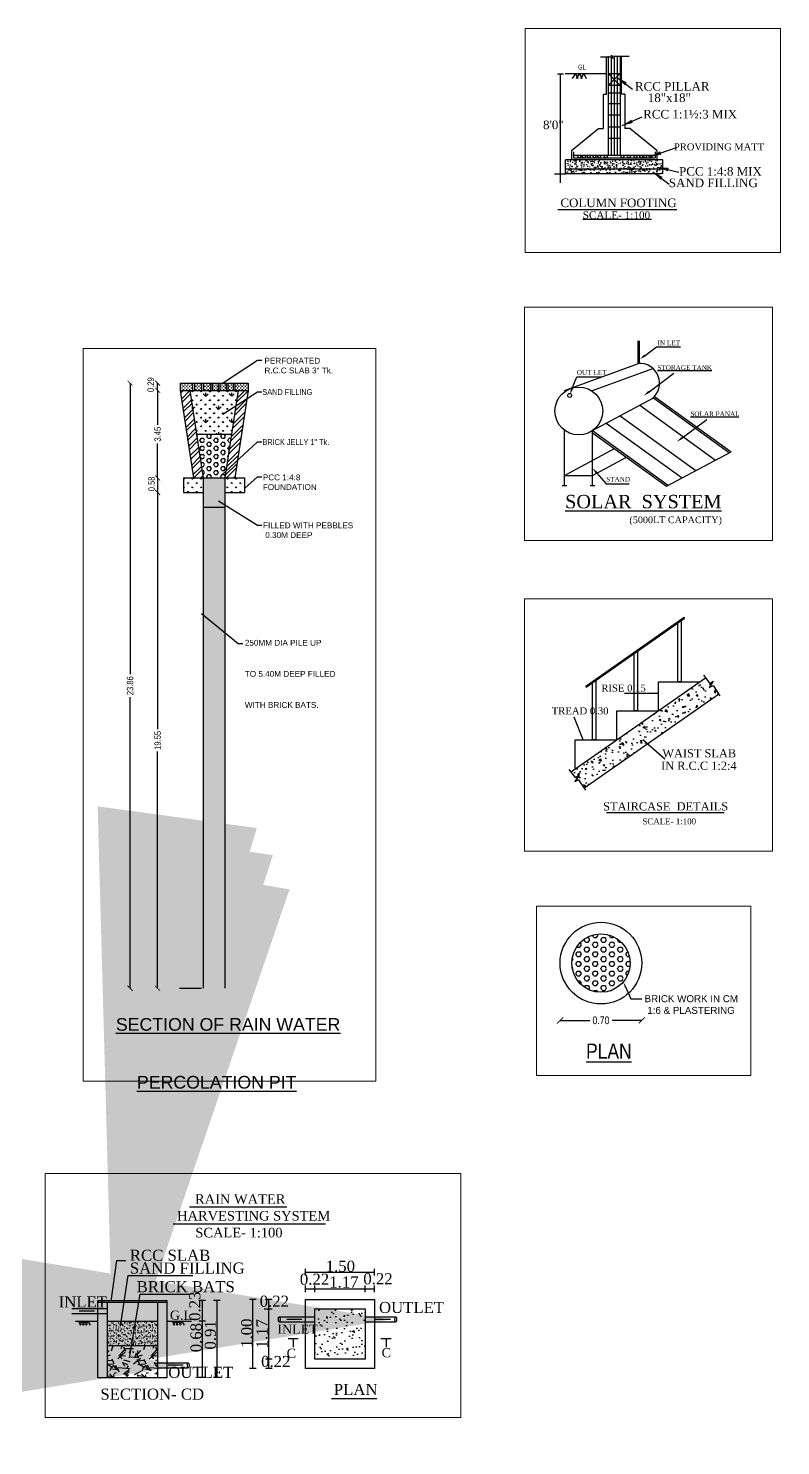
# Model space of a CAD drawing. Header units: metres. Extents: x 484 to 18344, y 10 to 2071.
# Drawn here: x 1633.58 to 1655.82, y 43.92 to 85.84 of the extents above; entities that cross this region are included whole.
import ezdxf
from ezdxf import colors
from ezdxf.entities.mleader import LeaderData, LeaderLine
from ezdxf.math import Vec2, Vec3

# ---------------------------------------------------------------- set-up
doc = ezdxf.new("R2010")
doc.units = ezdxf.units.M
doc.header["$MEASUREMENT"] = 0
doc.layers.add('0 @ 1 (2)', color=7, linetype='Continuous')
doc.styles.add('1', font='times.ttf', dxfattribs={"height": 6})
doc.styles.add('CODE', font='swissc.ttf', dxfattribs={"height": 0.25})
doc.styles.add('Dutch-RO- S.B', font='romantic.ttf')
doc.styles.get("Standard").update_dxf_attribs({"font": 'swissc.ttf', "height": 0.23})
doc.linetypes.add('ZIGZAG', pattern='A,0.0001,-0.2,[131,ltypeshp.shx,S=0.2,R=0,X=-0.2,Y=0],-0.4,[131,ltypeshp.shx,S=0.2,R=180,X=0.2,Y=0],-0.2', length=0.8001)
doc.dimstyles.new('OUTER', dxfattribs={"dimscale": 0, "dimtxt": 0.3, "dimasz": 0.18, "dimexe": 0.18, "dimexo": 0.0625, "dimgap": 0.09, "dimtad": 0, "dimzin": 0, "dimdsep": 46, "dimtxsty": 'CODE', "dimcen": 0.09, "dimse1": 1, "dimse2": 1, "dimclrd": 8, "dimclrt": 1, "dimadec": 0, "dimazin": 0, "dimtfac": 1, "dimtofl": 0, "dimtmove": 0, "dimatfit": 3, "dimfxl": 0, "dimtolj": 1, "dimtzin": 0, "dimarcsym": 0})
doc.dimstyles.get("Standard").update_dxf_attribs({"dimtxt": 1, "dimasz": 0.18, "dimexe": 0.18, "dimexo": 0.0625, "dimgap": 0.09, "dimtad": 0, "dimtih": 1, "dimtoh": 1, "dimdec": 4, "dimzin": 0, "dimdsep": 46, "dimtxsty": 'Standard', "dimcen": 0.09, "dimadec": 0, "dimazin": 0, "dimtfac": 1, "dimtdec": 4, "dimtofl": 0, "dimtmove": 0, "dimatfit": 3, "dimfxl": 0, "dimtolj": 1, "dimtzin": 0, "dimarcsym": 0})
pattern_1 = [(90, (13514.6515, 2030.63368), (-0.17212146, 0.17212146), [0.045640625, -0.29860229]), (45, (13514.6515, 2030.63368), (-0.17212158, 0.17212158), [0.045640625, -0.19777604]), (135, (13514.6515, 2030.63368), (-0.17212158, -0.17212158), [0.045640625, -0.19777604])]

# ---------------------------------------------------------------- blocks, each defined once
blk = doc.blocks.new('_ArchTick')
at = {"const_width": 0.15}
blk.add_lwpolyline([(-0.5, -0.5), (0.5, 0.5)], dxfattribs=at)
blk = doc.blocks.new('*D15')
at = {"color": 0, "lineweight": -2}
for p, q in [((14127.073, 2243.25), (14127.073, 2241.89)), ((14127.073, 2239.8), (14127.073, 2241.161))]:
    blk.add_line(p, q, dxfattribs=at)
at = {"color": 0, "lineweight": -2, "xscale": 0.2, "yscale": 0.2, "zscale": 0.2}
for p, rotation in [((14127.073, 2243.25), 90), ((14127.073, 2239.8), 270)]:
    blk.add_blockref('_ArchTick', p, dxfattribs=dict(at, rotation=rotation))
at = {"color": 0, "lineweight": -2, "insert": (14127.073, 2241.525), "char_height": 0.25, "attachment_point": 5, "rotation": 90, "style": 'CODE'}
blk.add_mtext('\\A1;3.45', dxfattribs=at)
blk = doc.blocks.new('*D16')
at = {"color": 0, "lineweight": -2}
blk.add_line((14127.073, 2239.8), (14127.073, 2239.225), dxfattribs=at)
at = {"color": 0, "lineweight": -2, "xscale": 0.2, "yscale": 0.2, "zscale": 0.2}
for p, rotation in [((14127.073, 2239.8), 90), ((14127.073, 2239.225), 270)]:
    blk.add_blockref('_ArchTick', p, dxfattribs=dict(at, rotation=rotation))
at = {"color": 0, "lineweight": -2, "insert": (14126.832, 2239.564), "char_height": 0.25, "attachment_point": 5, "rotation": 90, "style": 'CODE'}
blk.add_mtext('\\A1;0.58', dxfattribs=at)
blk = doc.blocks.new('*D17')
at = {"color": 0, "lineweight": -2}
for p, q in [((14127.073, 2239.225), (14127.073, 2229.892)), ((14127.073, 2219.675), (14127.073, 2229.009))]:
    blk.add_line(p, q, dxfattribs=at)
at = {"color": 0, "lineweight": -2, "xscale": 0.2, "yscale": 0.2, "zscale": 0.2}
for p, rotation in [((14127.073, 2239.225), 90), ((14127.073, 2219.675), 270)]:
    blk.add_blockref('_ArchTick', p, dxfattribs=dict(at, rotation=rotation))
at = {"color": 0, "lineweight": -2, "insert": (14127.073, 2229.45), "char_height": 0.25, "attachment_point": 5, "rotation": 90, "style": 'CODE'}
blk.add_mtext('\\A1;19.55', dxfattribs=at)
blk = doc.blocks.new('*D18')
at = {"color": 0, "lineweight": -2}
blk.add_line((14127.073, 2243.25), (14127.073, 2243.538), dxfattribs=at)
at = {"color": 0, "lineweight": -2, "xscale": 0.2, "yscale": 0.2, "zscale": 0.2}
for p, rotation in [((14127.073, 2243.538), 90), ((14127.073, 2243.25), 270)]:
    blk.add_blockref('_ArchTick', p, dxfattribs=dict(at, rotation=rotation))
at = {"color": 0, "lineweight": -2, "insert": (14126.8, 2243.476), "char_height": 0.25, "attachment_point": 5, "rotation": 90, "style": 'CODE'}
blk.add_mtext('\\A1;0.29', dxfattribs=at)
blk = doc.blocks.new('*D19')
at = {"color": 0, "lineweight": -2}
for p, q in [((14125.987, 2243.538), (14125.987, 2232.055)), ((14125.987, 2219.675), (14125.987, 2231.158))]:
    blk.add_line(p, q, dxfattribs=at)
at = {"color": 0, "lineweight": -2, "xscale": 0.2, "yscale": 0.2, "zscale": 0.2}
for p, rotation in [((14125.987, 2243.538), 90), ((14125.987, 2219.675), 270)]:
    blk.add_blockref('_ArchTick', p, dxfattribs=dict(at, rotation=rotation))
at = {"color": 0, "lineweight": -2, "insert": (14125.987, 2231.607), "char_height": 0.25, "attachment_point": 5, "rotation": 90, "style": 'CODE'}
blk.add_mtext('\\A1;23.86', dxfattribs=at)
blk = doc.blocks.new('*D25')
at = {"color": 0, "lineweight": -2}
for p, q in [((14125.955, 2261.051), (14126.932, 2261.051)), ((14128.638, 2261.051), (14127.661, 2261.051))]:
    blk.add_line(p, q, dxfattribs=at)
at = {"color": 0, "lineweight": -2, "xscale": 0.2, "yscale": 0.2, "zscale": 0.2, "rotation": 180}
blk.add_blockref('_ArchTick', (14125.955, 2261.051), dxfattribs=at)
at = {"color": 0, "lineweight": -2, "xscale": 0.2, "yscale": 0.2, "zscale": 0.2}
blk.add_blockref('_ArchTick', (14128.638, 2261.051), dxfattribs=at)
at = {"color": 0, "lineweight": -2, "insert": (14127.297, 2261.051), "char_height": 0.25, "attachment_point": 5, "style": 'CODE'}
blk.add_mtext('\\A1;0.70', dxfattribs=at)
blk = doc.blocks.new('HGFHGJ')
at = {"lineweight": 25}
h = blk.add_hatch(dxfattribs=at)
h.set_pattern_fill('CROSS', color=2, scale=0.009583, style=0)
h.set_pattern_definition([(0, (13514.6515, 2030.633677), (0.0608541667, 0.0608541667), [0.030427083, -0.09128125]), (90, (13514.666717, 2030.618463), (-0.0608541667, 0.0608541667), [0.030427083, -0.09128125])])
h.paths.add_polyline_path([(14128.876, 2243.538), (14128.876, 2243.25), (14129.149, 2243.25), (14129.149, 2243.538)])
h.paths.add_polyline_path([(14129.452, 2243.538), (14129.222, 2243.538), (14129.222, 2243.25), (14129.452, 2243.25)])
h.paths.add_polyline_path([(14129.525, 2243.25), (14129.77, 2243.25), (14129.77, 2243.538), (14129.525, 2243.538)])
h.paths.add_polyline_path([(14129.843, 2243.25), (14130.044, 2243.25), (14130.044, 2243.538), (14129.843, 2243.538)])
h.paths.add_polyline_path([(14130.118, 2243.25), (14130.634, 2243.25), (14130.634, 2243.538), (14130.118, 2243.538)])
h.paths.add_polyline_path([(14128.452, 2243.538), (14127.954, 2243.538), (14127.954, 2243.25), (14128.452, 2243.25)])
h.paths.add_polyline_path([(14128.525, 2243.25), (14128.803, 2243.25), (14128.803, 2243.538), (14128.525, 2243.538)])
h = blk.add_hatch(dxfattribs=at)
h.set_pattern_fill('STEEL', color=1, scale=0.095833, style=0)
h.set_pattern_definition([(45, (13514.6515, 2030.63368), (-0.21515197, 0.21515197), []), (45, (13514.6515, 2030.7858), (-0.21515197, 0.21515197), [])])
h.paths.add_polyline_path([(14130.634, 2243.25), (14130.246, 2243.25), (14129.721, 2239.8), (14130.109, 2239.8)])
h.paths.add_polyline_path([(14128.479, 2239.8), (14128.867, 2239.8), (14128.342, 2243.25), (14127.954, 2243.25)])
h = blk.add_hatch(dxfattribs=at)
h.set_pattern_fill('GRASS', color=256, scale=0.02875, style=0)
h.set_pattern_definition([(90, (13514.6515, 2030.6337), (-0.51636438, 0.51636438), [0.1369219, -0.8958069]), (45, (13514.6515, 2030.6337), (-0.5163647, 0.5163647), [0.1369219, -0.5933281]), (135, (13514.6515, 2030.6337), (-0.5163647, -0.5163647), [0.1369219, -0.5933281])])
h.paths.add_polyline_path([(14130.246, 2243.25), (14128.342, 2243.25), (14128.604, 2241.525), (14129.984, 2241.525)])
h = blk.add_hatch(dxfattribs=at)
h.set_pattern_fill('GRASS', color=4, scale=0.009583, style=0)
h.set_pattern_definition(pattern_1)
h.paths.add_polyline_path([(14130.246, 2243.25), (14128.342, 2243.25), (14128.604, 2241.525), (14129.984, 2241.525)])
h = blk.add_hatch(dxfattribs=at)
h.set_pattern_fill('HEX', color=6, scale=0.02875, style=0)
h.set_pattern_definition([(0, (13514.6515, 2030.63368), (0, 0.158103725), [0.09128125, -0.1825625]), (120, (13514.6515, 2030.63368), (-0.136921842, -0.079051863), [0.09128125, -0.1825625]), (60, (13514.74278, 2030.63368), (-0.136921842, 0.079051863), [0.09128125, -0.1825625])])
h.paths.add_polyline_path([(14129.984, 2241.525), (14128.604, 2241.525), (14128.867, 2239.8), (14129.721, 2239.8)])
h = blk.add_hatch(dxfattribs=at)
h.set_pattern_fill('GRASS', color=3, scale=0.009583, style=0)
h.set_pattern_definition(pattern_1)
h.paths.add_polyline_path([(14130.492, 2239.225), (14130.492, 2239.8), (14129.725, 2239.8), (14129.725, 2239.225)])
h.paths.add_polyline_path([(14128.863, 2239.8), (14128.096, 2239.8), (14128.096, 2239.225), (14128.863, 2239.225)])
h = blk.add_hatch(dxfattribs=at)
h.set_pattern_fill('GRASS', color=6, scale=0.009583, style=0)
h.set_pattern_definition(pattern_1)
h.paths.add_polyline_path([(14129.725, 2239.8), (14128.863, 2239.8), (14128.863, 2219.675), (14129.725, 2219.675)])
at = {"color": 21, "lineweight": 25}
for p, q in [((14129.633, 2243.538), (14131.002, 2244.446)), ((14131.002, 2244.446), (14131.179, 2244.446)), ((14129.641, 2242.314), (14131.002, 2243.192)), ((14131.002, 2243.192), (14131.179, 2243.192)), ((14129.568, 2239.884), (14131.002, 2241.226)), ((14131.002, 2241.226), (14131.179, 2241.226)), ((14130.492, 2239.38), (14131.002, 2239.841)), ((14131.002, 2239.841), (14131.179, 2239.841)), ((14129.47, 2238.901), (14131.002, 2237.937)), ((14131.002, 2237.937), (14131.179, 2237.937)), ((14128.802, 2234.451), (14130.249, 2233.275)), ((14130.249, 2233.275), (14130.425, 2233.275))]:
    blk.add_line(p, q, dxfattribs=at)
at = {"lineweight": 25}
for p, q in [((14127.954, 2243.538), (14127.954, 2243.25)), ((14127.954, 2243.538), (14130.634, 2243.538)), ((14128.452, 2243.538), (14128.452, 2243.25)), ((14128.525, 2243.538), (14128.525, 2243.25)), ((14128.803, 2243.538), (14128.803, 2243.25)), ((14128.876, 2243.538), (14128.876, 2243.25)), ((14129.149, 2243.538), (14129.149, 2243.25)), ((14129.222, 2243.538), (14129.222, 2243.25)), ((14129.452, 2243.538), (14129.452, 2243.25)), ((14129.525, 2243.538), (14129.525, 2243.25)), ((14129.77, 2243.538), (14129.77, 2243.25)), ((14129.843, 2243.538), (14129.843, 2243.25)), ((14130.044, 2243.538), (14130.044, 2243.25)), ((14130.118, 2243.538), (14130.118, 2243.25)), ((14130.634, 2243.538), (14130.634, 2243.25)), ((14127.954, 2243.25), (14130.634, 2243.25)), ((14127.954, 2243.25), (14128.479, 2239.8)), ((14128.342, 2243.25), (14128.867, 2239.8)), ((14130.246, 2243.25), (14129.721, 2239.8)), ((14130.634, 2243.25), (14130.109, 2239.8)), ((14128.604, 2241.525), (14129.984, 2241.525)), ((14128.096, 2239.8), (14128.096, 2239.225)), ((14128.096, 2239.8), (14130.492, 2239.8)), ((14128.863, 2239.8), (14128.863, 2219.675)), ((14129.725, 2239.8), (14129.725, 2219.675)), ((14130.492, 2239.8), (14130.492, 2239.225)), ((14128.096, 2239.225), (14128.863, 2239.225)), ((14129.725, 2239.225), (14130.492, 2239.225)), ((14128.863, 2238.65), (14129.725, 2238.65)), ((14127.94, 2219.675), (14128.802, 2219.675))]:
    blk.add_line(p, q, dxfattribs=at)
at = {"color": 7, "linetype": 'ZIGZAG', "lineweight": 18, "ltscale": 0.5}
blk.add_lwpolyline([(14124.131, 2244.904), (14135.673, 2244.904), (14135.673, 2216.016), (14124.131, 2216.016)], close=True, dxfattribs=at)
at = {"color": 3, "lineweight": 25}
for s, p in [('SAND FILLING', (14131.201, 2243.072)), ('BRICK JELLY 1" Tk.', (14131.205, 2241.1))]:
    blk.add_text(s, height=0.23, dxfattribs=at).set_placement(p)
at = {"color": 3, "lineweight": -2, "char_height": 0.23, "attachment_point": 1}
for s, insert, width in [('{\\fArial CE|b0|i0|c238|p34;PERFORATED }\\P{\\fArial CE|b0|i0|c238|p34;R.C.C SLAB 3" Tk.}', (14131.283, 2244.536), 2.67742), ('{\\fArial CE|b0|i0|c238|p34;PCC 1:4:8  }\\P{\\fArial CE|b0|i0|c238|p34;FOUNDATION}', (14131.218, 2239.935), 2.10007), ('{\\fArial CE|b0|i0|c238|p34;FILLED WITH PEBBLES}\\P{\\fArial CE|b0|i0|c238|p34; 0.30M DEEP}', (14131.225, 2238.043), 3.53875)]:
    blk.add_mtext(s, dxfattribs=dict(at, insert=insert, width=width))
at = {"color": 3, "lineweight": -2, "attachment_point": 1}
for s, insert, char_height, width, line_spacing_factor in [('{\\fArial CE|b0|i0|c238|p34;250MM DIA PILE UP}\\P{\\fArial CE|b0|i0|c238|p34;TO 5.40M DEEP FILLED }\\P{\\fArial CE|b0|i0|c238|p34;WITH BRICK BATS.}', (14130.509, 2233.414), 0.23, 3.55647, 3.197939), ('{\\fArial CE|b0|i0|c238|p34;\\LSECTION OF RAIN WATER\\fArial CE|b0|i0|c0|p34;\\P}    {\\fArial CE|b0|i0|c238|p34; \\LPERCOLATION PIT}', (14125.426, 2218.499), 0.5, 8.84402, 2.736094)]:
    blk.add_mtext(s, dxfattribs=dict(at, insert=insert, char_height=char_height, width=width, line_spacing_factor=line_spacing_factor))
at = {"layer": '0 @ 1 (2)', "color": 6, "lineweight": -2}
dim = blk.add_aligned_dim(p1=(14127.954, 2243.538), p2=(14127.954, 2219.675), distance=-1.967, dimstyle='OUTER', override={"dimscale": 1, "dimtxt": 0.25, "dimasz": 0.2, "dimblk": 'ArchTick', "dimclrd": 0, "dimclrt": 0, "dimtix": 0, "dimtofl": 0, "dimtmove": 0, "dimatfit": 1, "dimfxl": 6}, dxfattribs=at)
dim.commit()
dim.dimension.update_dxf_attribs({"geometry": '*D19', "text_midpoint": (14125.987, 2231.607)})
for base, p1, p2, angle, picture, middle in [((14127.073, 2243.538), (14129.438, 2243.25), (14129.438, 2243.538), 270, '*D18', (14126.8, 2243.476)), ((14127.073031069, 2239.225332334), (14128.096078917, 2239.800332334), (14128.096078917, 2239.225332334), 90, '*D16', (14126.832432031, 2239.563792828))]:
    dim = blk.add_linear_dim(base=base, p1=p1, p2=p2, angle=angle, dimstyle='OUTER', override={"dimscale": 1, "dimtxt": 0.25, "dimasz": 0.2, "dimblk": 'ArchTick', "dimclrd": 0, "dimclrt": 0, "dimtix": 0, "dimtofl": 0, "dimtmove": 1, "dimatfit": 1, "dimfxl": 6}, dxfattribs=at)
    dim.commit()
    dim.dimension.update_dxf_attribs({"geometry": picture, "text_midpoint": middle, "dimtype": 128})
for base, p1, p2, picture, middle in [((14127.073, 2239.8), (14127.954, 2243.25), (14128.096, 2239.8), '*D15', (14127.073, 2241.525)), ((14127.073, 2219.675), (14128.096, 2239.225), (14128.863, 2219.675), '*D17', (14127.073, 2229.45))]:
    dim = blk.add_linear_dim(base=base, p1=p1, p2=p2, angle=90, dimstyle='OUTER', override={"dimscale": 1, "dimtxt": 0.25, "dimasz": 0.2, "dimblk": 'ArchTick', "dimclrd": 0, "dimclrt": 0, "dimtix": 0, "dimtofl": 0, "dimtmove": 1, "dimatfit": 1, "dimfxl": 6}, dxfattribs=at)
    dim.commit()
    dim.dimension.update_dxf_attribs({"geometry": picture, "text_midpoint": middle})
blk = doc.blocks.new('FDGFDGH')
at = {"lineweight": 25}
h = blk.add_hatch(dxfattribs=at)
h.set_pattern_fill('HEX', color=6, scale=0.02875, style=0)
h.set_pattern_definition([(0, (13452.03232, 2046.3877), (0, 0.158103725), [0.09128125, -0.1825625]), (120, (13452.03232, 2046.3877), (-0.136921842, -0.079051863), [0.09128125, -0.1825625]), (60, (13452.1236, 2046.3877), (-0.136921842, 0.079051863), [0.09128125, -0.1825625])])
h.paths.add_polyline_path([(14126.338, 2262.931, 1), (14128.255, 2262.931, 1)])
at = {"color": 7, "linetype": 'ZIGZAG', "lineweight": 18, "ltscale": 0.5}
blk.add_lwpolyline([(14125.178, 2264.801), (14132.22, 2264.801), (14132.22, 2259.237), (14125.178, 2259.237)], close=True, dxfattribs=at)
at = {"lineweight": 25}
for radius in [1.342, 0.958]:
    blk.add_circle((14127.297, 2262.931), radius, dxfattribs=at)
at = {"color": 3, "lineweight": 25}
blk.add_text('%%UPLAN', height=0.5, dxfattribs=at).set_placement((14126.809, 2259.79))
at = {"layer": '0 @ 1 (2)', "color": 6, "lineweight": -2}
dim = blk.add_aligned_dim(p1=(14125.955, 2262.931), p2=(14128.638, 2262.931), distance=-1.88, text='0.70', dimstyle='OUTER', override={"dimscale": 1, "dimtxt": 0.25, "dimasz": 0.2, "dimblk": 'ArchTick', "dimclrd": 0, "dimclrt": 0, "dimtix": 0, "dimtofl": 0, "dimtmove": 0, "dimatfit": 1, "dimfxl": 6}, dxfattribs=at)
dim.commit()
dim.dimension.update_dxf_attribs({"geometry": '*D25', "text_midpoint": (14127.297, 2261.051)})
at = {"color": 6, "lineweight": -2}
ml = blk.add_multileader_mtext('Standard', dxfattribs=at)
ml.set_content('{\\fArial CE|b0|i0|c238|p34;BRICK WORK IN CM \\P 1:6 & PLASTERING}', color=6)
ml.set_leader_properties()
ml.build(insert=Vec2(0, 0))
ml.multileader.update_dxf_attribs({"text_right_attachment_type": 6, "dogleg_length": 0.36, "arrow_head_size": 0.18})
ctx = ml.context
ctx.base_point, ctx.char_height, ctx.arrow_head_size, ctx.landing_gap_size, ctx.plane_origin = Vec3(14128.639, 2261.76), 0.23, 0.18, 0.09, Vec3(14128.031, 2262.316)
ctx.right_attachment = 6
notes = []
notes.append((ctx, [(0, (1, 1, 0), (14128.279, 2261.76), (1, 0), 0.36, [(0, [(14128.031, 2262.316)], 0, [])])]))
ctx.mtext.insert, ctx.mtext.width, ctx.mtext.flow_direction = Vec3(14128.729, 2261.878), 4.05208, 5
for ctx, leaders in notes:
    for number, flags, end, landing, length, lines in leaders:
        leader = LeaderData()
        leader.index, (leader.has_last_leader_line, leader.has_dogleg_vector, leader.attachment_direction) = number, flags
        leader.last_leader_point, leader.dogleg_vector, leader.dogleg_length = Vec3(end), Vec3(landing), length
        for number, points, colour, breaks in lines:
            line = LeaderLine()
            line.index, line.vertices, line.color, line.breaks = number, Vec3.list(points), colors.encode_raw_color(colour), breaks
            leader.lines.append(line)
        ctx.leaders.append(leader)
blk = doc.blocks.new('GHGJHJ')
at = {"linetype": 'ByBlock'}
h = blk.add_hatch(dxfattribs=at)
h.set_pattern_fill('AR-CONC', color=127, scale=0.002075, style=0)
h.set_pattern_definition([(50, (13968.7947, 2243.7184), (0.3780892, -0.0330785), [0.0395346, -0.4348807]), (355, (13968.7947, 2243.7184), (-0.0731397, 0.3965013), [0.0316277, -0.3479045]), (100.451, (13968.8262, 2243.71565), (0.3049509, 0.363421), [0.0335992, -0.3695915]), (46.1842, (13968.7947, 2243.82383), (0.5625723, -0.0872508), [0.059302, -0.652321]), (96.6356, (13968.8416, 2243.81656), (0.4926868, 0.513484), [0.0503988, -0.5543872]), (351.184, (13968.7947, 2243.82383), (0.4926875, 0.5134832), [0.0474415, -0.5218568]), (21, (13968.8474, 2243.79747), (0.3146475, -0.2122324), [0.0395346, -0.4348807]), (326, (13968.8474, 2243.79747), (0.1282582, 0.3822466), [0.0316277, -0.3479045]), (71.4514, (13968.87363, 2243.7798), (0.4429048, 0.1700151), [0.0335992, -0.3695915]), (37.5, (13968.7947, 2243.7184), (0.0064098, 0.1754777), [0, -0.3436875, 0, -0.3531758, 0, -0.34922235]), (7.5, (13968.7947, 2243.7184), (0.13867134, 0.2079055), [0, -0.20136292, 0, -0.3357806, 0, -0.13309984]), (327.5, (13968.67715, 2243.7184), (0.28139216, -0.0118889), [0, -0.131782, 0, -0.4111599, 0, -0.54557756]), (317.5, (13968.62443, 2243.7184), (0.3074136, 0.0527678), [0, -0.1713166, 0, -0.27305234, 0, -0.38743913])])
h.paths.add_polyline_path([(14081.39, 2270.79), (14081.39, 2271.217), (14081.378, 2271.217), (14076.911, 2271.217), (14076.911, 2270.79)])
h = blk.add_hatch(dxfattribs=at)
h.set_pattern_fill('AR-SAND', color=127, scale=0.005765, style=0)
h.set_pattern_definition([(37.5, (14077.82318, 2281.42628), (-0.0092238, 0.282134), [0, -0.222565, 0, -0.2489216, 0, -0.2379398]), (7.5, (14077.82318, 2281.4263), (0.259139, 0.413231), [0, -0.120068, 0, -0.2006015, 0, -0.076873]), (327.5, (14077.64308, 2281.42628), (0.455987, 0.0008285), [0, -0.0732122, 0, -0.263564, 0, -0.3440975]), (317.5, (14077.64308, 2281.4263), (0.44017, 0.128513), [0, -0.036606, 0, -0.172781, 0, -0.197673])])
h.paths.add_polyline_path([(14081.34, 2270.583), (14081.416, 2270.585), (14081.416, 2270.79), (14076.911, 2270.79), (14076.911, 2270.583)])
at = {"color": 127, "linetype": 'ByBlock'}
for p, q in [((14078.535, 2275.998), (14079.042, 2275.998)), ((14078.813, 2274.262), (14078.813, 2275.998)), ((14078.887, 2276.038), (14078.887, 2271.441)), ((14079.025, 2276.038), (14079.025, 2271.441)), ((14079.042, 2276.073), (14079.108, 2275.925)), ((14079.042, 2275.998), (14079.042, 2276.073)), ((14079.108, 2276.038), (14079.862, 2276.038)), ((14079.108, 2275.925), (14079.108, 2276.038)), ((14079.163, 2276.038), (14079.163, 2271.441)), ((14079.302, 2276.038), (14079.302, 2271.441)), ((14079.44, 2276.038), (14079.44, 2271.441)), ((14079.514, 2274.262), (14079.514, 2276.038)), ((14076.82, 2275.198), (14076.536, 2275.198)), ((14076.678, 2270.163), (14076.678, 2275.198)), ((14076.899, 2275.23), (14078.788, 2275.23)), ((14077.374, 2275.23), (14077.223, 2275.004)), ((14077.374, 2275.23), (14077.488, 2274.991)), ((14077.558, 2275.23), (14077.407, 2275.004)), ((14077.558, 2275.23), (14077.672, 2274.991)), ((14077.754, 2275.23), (14077.602, 2275.004)), ((14077.754, 2275.23), (14077.867, 2274.991)), ((14078.887, 2275.23), (14079.44, 2274.677)), ((14078.887, 2274.677), (14079.44, 2275.23)), ((14079.44, 2274.677), (14078.887, 2274.677)), ((14078.664, 2274.262), (14078.664, 2272.672)), ((14078.664, 2274.262), (14078.813, 2274.262)), ((14078.887, 2274.326), (14079.44, 2274.326)), ((14078.887, 2273.835), (14079.44, 2273.835)), ((14079.663, 2274.262), (14079.514, 2274.262)), ((14079.663, 2274.262), (14079.663, 2272.672)), ((14078.887, 2273.31), (14079.44, 2273.31)), ((14077.188, 2271.652), (14078.439, 2272.672)), ((14078.439, 2272.672), (14078.664, 2272.672)), ((14078.887, 2272.751), (14079.44, 2272.751)), ((14079.888, 2272.672), (14079.663, 2272.672)), ((14081.139, 2271.652), (14079.888, 2272.672)), ((14078.897, 2272.223), (14079.43, 2272.223)), ((14081.416, 2271.217), (14076.911, 2271.217)), ((14076.911, 2270.583), (14076.911, 2271.217)), ((14077.188, 2271.652), (14077.188, 2271.217)), ((14077.287, 2271.589), (14077.287, 2271.311)), ((14077.287, 2271.311), (14081.072, 2271.311)), ((14077.325, 2271.441), (14080.993, 2271.441)), ((14081.072, 2271.589), (14081.072, 2271.311)), ((14081.139, 2271.652), (14081.139, 2271.217)), ((14081.416, 2270.585), (14081.416, 2271.217)), ((14076.903, 2270.551), (14076.408, 2270.551)), ((14081.416, 2270.79), (14076.911, 2270.79)), ((14076.911, 2270.583), (14081.34, 2270.583)), ((14081.416, 2270.585), (14081.34, 2270.583))]:
    blk.add_line(p, q, dxfattribs=at)
at = {"color": 134}
blk.add_line((14076.559, 2268.919), (14082.072, 2268.919), dxfattribs=at)
at = {"color": 134, "ltscale": 0.5}
blk.add_line((14077.709, 2268.465), (14080.893, 2268.465), dxfattribs=at)
at = {"color": 7, "linetype": 'ZIGZAG', "lineweight": 18, "ltscale": 0.5}
blk.add_lwpolyline([(14075.042, 2277.323), (14086.885, 2277.323), (14086.885, 2266.919), (14075.042, 2266.919)], close=True, dxfattribs=at)
at = {"color": 127, "linetype": 'ByBlock'}
blk.add_lwpolyline([(14078.887, 2275.23), (14079.44, 2275.23)], dxfattribs=at)
for centre in [(14077.554, 2271.376), (14077.766, 2271.376), (14077.997, 2271.376), (14078.254, 2271.376), (14078.473, 2271.376), (14078.775, 2271.376), (14079.552, 2271.376), (14079.854, 2271.376), (14080.156, 2271.376), (14080.421, 2271.376), (14080.607, 2271.376), (14080.854, 2271.376)]:
    blk.add_circle(centre, 0.0647, dxfattribs=at)
at = {"color": 127, "linetype": 'ByBlock', "width": 0.8}
blk.add_text('GL', height=0.2306, dxfattribs=at).set_placement((14077.496, 2275.412))
at = {"color": 127, "style": '1'}
for s, height, p in [('RCC PILLAR', 0.3977, (14080.131, 2274.434)), ('18"x18"', 0.3977, (14080.728, 2273.904)), ('RCC 1:1½:3 MIX ', 0.39769, (14080.512, 2273.142)), ('8\'0"', 0.3977, (14075.869, 2272.646)), ('PROVIDING MATT ', 0.32213, (14081.941, 2271.666)), ('PCC 1:4:8 MIX  ', 0.39769, (14082.177, 2270.489)), ('SAND FILLING', 0.39769, (14081.703, 2269.955))]:
    blk.add_text(s, height=height, dxfattribs=at).set_placement(p)
at = {"color": 134, "style": '1'}
for s, height, p in [('COLUMN FOOTING', 0.39769, (14076.675, 2269.029)), ('SCALE- 1:100', 0.3436, (14077.709, 2268.488))]:
    blk.add_text(s, height=height, dxfattribs=at).set_placement(p)
at = {"color": 127, "linetype": 'ByBlock', "lineweight": 18}
blk.add_leader([(14079.302, 2275.048), (14080.018, 2274.507)], dimstyle='Standard', override={"dimtxt": 0.5, "dimasz": 0.5, "dimgap": 0.09, "dimtad": 0, "dimtih": 0, "dimtoh": 0, "dimdec": 2, "dimse1": 1, "dimse2": 1, "dimclrd": 252, "dimclrt": 256, "dimtdec": 2, "dimfxl": 0.18, "dimfxlon": 1}, dxfattribs=at)
at = {"color": 127, "lineweight": 20}
for points in [[(14079.539, 2272.812), (14080.465, 2273.213)], [(14080.854, 2271.376), (14082.063, 2271.797)], [(14080.964, 2270.666), (14081.719, 2270.091)], [(14081.19, 2270.885), (14082.172, 2270.651)]]:
    blk.add_leader(points, dimstyle='Standard', override={"dimtxt": 0.5, "dimasz": 0.5, "dimgap": 0.09, "dimtad": 0, "dimtih": 0, "dimtoh": 0, "dimdec": 2, "dimse1": 1, "dimse2": 1, "dimclrd": 252, "dimclrt": 256, "dimtdec": 2, "dimfxl": 0.18, "dimfxlon": 1}, dxfattribs=at)
blk = doc.blocks.new('NHHJ')
h = blk.add_hatch()
h.set_pattern_fill('AR-SAND', color=127, scale=0.00343, style=0)
h.set_pattern_definition([(37.5, (14040.22815, 2239.01532), (-0.0054875, 0.16785044), [0, -0.132411, 0, -0.14809125, 0, -0.14155782]), (7.5, (14040.22815, 2239.01532), (0.1541697, 0.2458442), [0, -0.07143225, 0, -0.11934413, 0, -0.04573406]), (327.5, (14040.121, 2239.01532), (0.2712808, 0.0004929), [0, -0.04355625, 0, -0.1568025, 0, -0.20471438]), (317.5, (14040.121, 2239.01532), (0.2618713, 0.0764564), [0, -0.02177813, 0, -0.10279275, 0, -0.11760188])])
h.paths.add_polyline_path([(14093.185, 2269.868), (14093.185, 2270.866), (14091.128, 2270.866), (14091.128, 2269.868)])
h = blk.add_hatch()
h.set_pattern_fill('AR-SAND', color=127, scale=0.010289, style=0)
h.set_pattern_definition([(37.5, (14048.71605, 2244.2254), (-0.0164625, 0.5035513), [0, -0.397233, 0, -0.4442738, 0, -0.4246734]), (7.5, (14048.71605, 2244.2254), (0.462509, 0.7375326), [0, -0.2142968, 0, -0.3580324, 0, -0.1372022]), (327.5, (14048.3946, 2244.2254), (0.8138424, 0.0014787), [0, -0.1306688, 0, -0.4704075, 0, -0.614143]), (317.5, (14048.3946, 2244.2254), (0.785614, 0.229369), [0, -0.0653344, 0, -0.3083783, 0, -0.3528056])])
h.paths.add_polyline_path([(14101.673, 2269.304), (14101.673, 2271.362), (14099.615, 2271.362), (14099.615, 2269.304)])
h = blk.add_hatch()
h.set_pattern_fill('GRAVEL', color=127, scale=0.051444, style=0)
h.set_pattern_definition([(228.0128, (13911.62817, 2242.42987), (-10.45350918, -11.760202283), [0.175796, -17.403895]), (184.9697, (13911.510563, 2242.2992), (15.680275809, 1.306678316), [0.3016725, -29.865527]), (132.5104, (13911.210025, 2242.27307), (13.06686586, -14.373576947), [0.212713, -21.058607]), (267.2737, (13910.70042, 2241.946395), (1.306681863, 26.13374233), [0.274716, -27.196798]), (292.8337, (13910.68735, 2241.67199), (-6.533456233, 15.680259359), [0.26938, -26.6686695]), (357.2737, (13910.791885, 2241.42372), (-26.13374233, 1.306681863), [0.274716, -27.196798]), (37.6942, (13911.06629, 2241.410653), (-16.986948712, -13.066863721), [0.363297, -35.966369]), (72.2553, (13911.35376, 2241.63279), (9.146831055, 28.74713415), [0.34299, -33.956025]), (121.4296, (13911.458296, 2241.95946), (-10.453502989, 16.986918), [0.275646, -27.2889345]), (175.2364, (13911.31456, 2242.19467), (14.373551616, -1.306675274), [0.314692, -15.41989]), (222.3974, (13911.000955, 2242.2208), (-15.680250915, -14.373544207), [0.406965, -40.289601]), (138.8141, (13911.99404, 2241.93333), (-9.14680693, 7.84011316), [0.138902, -13.7513944]), (171.4692, (13911.8895, 2242.024796), (16.98691205, -2.613381659), [0.2642606, -26.161839]), (225, (13911.6282, 2242.064), (-2e-16, -1.3066866), [0.184793, -1.663141]), (203.1986, (13911.5367, 2242.2208), (6.53345972, 2.61338653), [0.0995145, -9.85191]), (291.8014, (13911.44523, 2242.1816), (-1.30668845, 3.92006514), [0.140734, -6.896018]), (30.9638, (13911.4975, 2242.05093), (3.92005847, 2.6133771), [0.228578, -7.390656]), (161.5651, (13911.6935, 2242.16853), (2.6133763, -1.3066856), [0.165284, -3.966826]), (16.3895, (13910.68735, 2242.1816), (13.06688258, 3.920054457), [0.231545, -22.923003]), (70.3462, (13910.90949, 2242.24693), (-5.226735583, -14.37354258), [0.1942535, -19.231045]), (293.1986, (13911.6935, 2242.42987), (-2.61338653, 6.53345972), [0.199028, -9.752416]), (343.6105, (13911.7719, 2242.24693), (-13.06688258, 3.920054457), [0.231545, -22.923003]), (339.444, (13910.68735, 2241.37145), (-6.5334458, 2.6133719), [0.223287, -10.941039]), (294.7751, (13910.89642, 2241.29305), (-6.53342246, 14.37355623), [0.187089, -18.521833]), (66.8014, (13911.70657, 2241.12318), (2.61338653, 6.53345972), [0.199028, -9.752416]), (17.354, (13911.78497, 2241.30612), (-16.986938897, -5.226742264), [0.2190415, -21.6850456]), (69.444, (13911.06629, 2241.12318), (-2.6133719, -6.5334458), [0.111644, -11.052725]), (101.3099, (13911.62817, 2241.12318), (-1.3066811, 5.2267334), [0.066628, -6.5962]), (165.9638, (13911.6151, 2241.18852), (3.92006537, -1.3066853), [0.26938, -5.118228]), (186.009, (13911.35376, 2241.25385), (13.0668561, 1.306684486), [0.249643, -24.714606]), (303.6901, (13911.4975, 2241.93333), (-1.306688, 2.61337255), [0.188453, -4.522878]), (353.1572, (13911.60203, 2241.776525), (22.213697314, -2.613386778), [0.329016, -32.572531]), (60.9454, (13911.9287, 2241.73732), (-5.22673799, -9.14679095), [0.134531, -13.318644]), (90, (13911.994, 2241.8549), (-1.306688, 1.306688), [0.078401, -1.228286]), (120.2564, (13911.32763, 2241.29305), (5.22673907, -9.146808145), [0.18153, -17.971532]), (48.0128, (13911.23616, 2241.44985), (10.45350918, 11.760202283), [0.351593, -17.228109]), (0, (13911.4714, 2241.7112), (1.306688, 1.306688), [0.339739, -0.966949]), (325.3048, (13911.8111, 2241.71119), (-13.06685273, 9.14681363), [0.206606, -20.45393]), (254.0546, (13911.98097, 2241.59359), (-1.30669087, -5.2267626), [0.190256, -9.322598]), (207.646, (13911.928703, 2241.41065), (-24.827054482, -13.066883588), [0.30977, -30.667288]), (175.4261, (13911.6543, 2241.266917), (-16.986941893, 1.306681215), [0.327716, -32.443817]), (175.4261, (13911.6543, 2241.266917), (-16.986941893, 1.306681215), [0.327716, -32.443817])])
h.paths.add_polyline_path([(14093.185, 2268.551), (14093.185, 2269.868), (14091.128, 2269.868), (14091.128, 2268.551)])
at = {"color": 134, "ltscale": 0.5}
for p, q in [((14094.49, 2275.544), (14098.469, 2275.544)), ((14093.819, 2274.842), (14100.046, 2274.842))]:
    blk.add_line(p, q, dxfattribs=at)
at = {"color": 127}
for p, q in [((14099.23, 2272.732), (14099.23, 2273.002)), ((14099.23, 2272.867), (14102.059, 2272.867)), ((14102.059, 2272.732), (14102.059, 2273.002)), ((14099.23, 2272.049), (14099.23, 2272.319)), ((14099.23, 2272.184), (14102.059, 2272.184)), ((14099.615, 2272.049), (14099.615, 2272.319)), ((14101.673, 2272.049), (14101.673, 2272.319)), ((14102.059, 2272.049), (14102.059, 2272.319)), ((14090.742, 2268.551), (14090.742, 2271.706)), ((14090.742, 2271.706), (14093.571, 2271.706)), ((14090.742, 2271.638), (14093.571, 2271.638)), ((14091.128, 2268.551), (14091.128, 2271.638)), ((14093.185, 2268.551), (14093.185, 2271.638)), ((14093.571, 2268.551), (14093.571, 2271.706)), ((14095.144, 2271.706), (14094.874, 2271.706)), ((14095.009, 2271.706), (14095.009, 2268.551)), ((14095.745, 2271.706), (14095.475, 2271.706)), ((14095.61, 2271.706), (14095.61, 2268.551)), ((14097.217, 2271.748), (14096.947, 2271.748)), ((14097.082, 2268.919), (14097.082, 2271.748)), ((14097.872, 2271.748), (14097.602, 2271.748)), ((14097.737, 2268.919), (14097.737, 2271.748)), ((14099.23, 2268.919), (14099.23, 2271.748)), ((14099.23, 2271.748), (14102.059, 2271.748)), ((14102.059, 2271.748), (14102.059, 2268.919)), ((14089.671, 2271.383), (14091.128, 2271.383)), ((14089.671, 2271.177), (14091.128, 2271.177)), ((14089.826, 2270.866), (14090.742, 2270.866)), ((14089.943, 2270.866), (14090.038, 2270.701)), ((14090.082, 2270.866), (14089.987, 2270.701)), ((14090.082, 2270.866), (14090.177, 2270.701)), ((14090.194, 2270.866), (14090.099, 2270.701)), ((14090.194, 2270.866), (14090.289, 2270.701)), ((14090.333, 2270.866), (14090.238, 2270.701)), ((14090.333, 2270.866), (14090.428, 2270.701)), ((14091.128, 2270.866), (14093.185, 2270.866)), ((14093.571, 2270.866), (14094.569, 2270.866)), ((14093.781, 2270.866), (14093.876, 2270.701)), ((14093.92, 2270.866), (14093.825, 2270.701)), ((14093.92, 2270.866), (14094.015, 2270.701)), ((14094.032, 2270.866), (14093.937, 2270.701)), ((14094.032, 2270.866), (14094.127, 2270.701)), ((14094.171, 2270.866), (14094.076, 2270.701)), ((14094.171, 2270.866), (14094.266, 2270.701)), ((14095.144, 2270.866), (14094.874, 2270.866)), ((14097.535, 2271.362), (14097.872, 2271.362)), ((14098.159, 2271.034), (14099.615, 2271.034)), ((14099.615, 2269.304), (14099.615, 2271.362)), ((14099.615, 2271.362), (14101.673, 2271.362)), ((14101.673, 2271.362), (14101.673, 2269.304)), ((14101.673, 2271.034), (14102.924, 2271.034)), ((14098.159, 2270.829), (14099.615, 2270.829)), ((14101.673, 2270.829), (14102.924, 2270.829)), ((14091.128, 2269.868), (14093.185, 2269.868)), ((14098.522, 2270.156), (14098.935, 2270.156)), ((14098.728, 2270.156), (14098.728, 2269.797)), ((14102.319, 2270.156), (14102.732, 2270.156)), ((14102.526, 2270.156), (14102.526, 2269.797)), ((14093.185, 2269.159), (14094.436, 2269.159)), ((14097.872, 2269.304), (14097.602, 2269.304)), ((14101.673, 2269.304), (14099.615, 2269.304)), ((14090.742, 2268.551), (14093.571, 2268.551)), ((14093.185, 2268.953), (14094.436, 2268.953)), ((14095.144, 2268.551), (14094.874, 2268.551)), ((14095.745, 2268.551), (14095.475, 2268.551)), ((14097.217, 2268.919), (14096.947, 2268.919)), ((14097.872, 2268.919), (14097.602, 2268.919)), ((14102.059, 2268.919), (14099.23, 2268.919))]:
    blk.add_line(p, q, dxfattribs=at)
at = {"color": 127, "ltscale": 0.5}
blk.add_line((14100.297, 2267.701), (14102.154, 2267.701), dxfattribs=at)
at = {"color": 7, "linetype": 'ZIGZAG', "lineweight": 18, "ltscale": 0.5}
blk.add_lwpolyline([(14088.579, 2266.911), (14105.591, 2266.911), (14105.591, 2276.91), (14088.579, 2276.91)], close=True, dxfattribs=at)
at = {"color": 127}
for centre in [(14098.159, 2270.932), (14102.924, 2270.932), (14094.436, 2269.056)]:
    blk.add_ellipse(centre, major_axis=(0, -0.103), ratio=0.339008, dxfattribs=at)
at = {"color": 134, "style": '1'}
for s, height, p in [('RAIN WATER  ', 0.39179, (14094.712, 2275.664)), ('HARVESTING SYSTEM', 0.39179, (14093.979, 2274.979)), ('SCALE- 1:100', 0.39179, (14094.726, 2274.29)), ('SECTION- CD', 0.45346, (14090.841, 2267.647)), ('PLAN', 0.4535, (14100.391, 2267.838))]:
    blk.add_text(s, height=height, dxfattribs=at).set_placement(p)
at = {"color": 127, "style": '1'}
for s, height, p in [('RCC SLAB', 0.4535, (14092.046, 2273.331)), ('SAND FILLING', 0.45346, (14092.046, 2272.807)), ('1.50', 0.4535, (14100.06, 2272.884)), ('0.22', 0.4535, (14099.002, 2272.352)), ('1.17', 0.4535, (14100.204, 2272.236)), ('0.22', 0.4535, (14101.598, 2272.37)), ('BRICK BATS', 0.4535, (14092.324, 2272.046)), ('INLET', 0.4535, (14089.133, 2271.423)), ('0.22', 0.4535, (14097.359, 2271.452)), ('OUTLET', 0.4535, (14102.239, 2271.195)), ('G.L', 0.3779, (14093.687, 2270.915)), ('INLET', 0.3779, (14098.083, 2270.344)), ('C', 0.378, (14098.462, 2269.357)), ('C', 0.378, (14102.348, 2269.382)), ('0.22', 0.4535, (14097.417, 2268.985)), ('OUTLET', 0.4535, (14093.618, 2268.538))]:
    blk.add_text(s, height=height, dxfattribs=at).set_placement(p)
for s, p in [('0.23', (14094.931, 2270.872)), ('1.00', (14097.054, 2269.769)), ('1.17', (14097.678, 2269.749)), ('0.68', (14094.981, 2269.588)), ('0.91', (14095.563, 2269.698))]:
    blk.add_text(s, height=0.4535, rotation=90, dxfattribs=at).set_placement(p)
at = {"color": 127}
for points in [[(14091.288, 2271.675), (14091.515, 2273.342), (14091.879, 2273.342)], [(14091.669, 2270.65), (14091.983, 2272.735), (14094.623, 2272.735)], [(14092.027, 2269.358), (14092.464, 2271.963), (14094.487, 2271.963)], [(14090.594, 2271.276), (14089.975, 2271.276)], [(14099.082, 2270.928), (14098.463, 2270.928)], [(14102.715, 2270.928), (14102.095, 2270.928)], [(14094.227, 2269.053), (14093.608, 2269.053)]]:
    blk.add_leader(points, dimstyle='Standard', override={"dimtxt": 23, "dimasz": 20, "dimdec": 2, "dimse1": 1, "dimse2": 1, "dimtdec": 2, "dimtix": 1, "dimtmove": 2, "dimfrac": 2}, dxfattribs=at)

msp = doc.modelspace()

# ---------------------------------------------------------------- hatches: boundary and pattern name
at = {"linetype": 'ByBlock', "lineweight": 30, "ltscale": 0.5}
h = msp.add_hatch(dxfattribs=at)
h.set_pattern_fill('AR-CONC', color=256, scale=0.070602, angle=120, style=0)
h.set_pattern_definition([(170, (1026.7783, 289.05557), (-0.21483261, 0.46071003), [0.0529518, -0.5824698]), (115, (1026.7783, 289.05557), (-0.4109355, -0.35037023), [0.04236144, -0.46597583]), (220.4514, (1026.7604, 289.09396), (-0.625768, 0.1103403), [0.0450021, -0.49502315]), (166.1842, (1026.656, 288.98497), (-0.2755448, 0.7109784), [0.0794277, -0.8737047]), (216.6356, (1026.633, 289.0442), (-0.9255566, 0.2276099), [0.0675032, -0.7425346]), (111.1842, (1026.656, 288.985), (-0.9255568, 0.2276092), [0.0635422, -0.69896375]), (141, (1026.65127, 289.06376), (0.03545982, 0.507099), [0.0529518, -0.5824698]), (86, (1026.65127, 289.06376), (-0.52927514, -0.10721522), [0.04236144, -0.46597583]), (191.4514, (1026.6542, 289.106), (-0.493815, 0.39988414), [0.0450021, -0.49502315]), (157.5, (1026.77828, 289.05557), (-0.20783543, -0.110080566), [0, -0.46032764, 0, -0.47303607, 0, -0.46774089]), (127.5, (1026.77828, 289.05557), (-0.33402371, 0.02161778), [0, -0.26970116, 0, -0.44973728, 0, -0.17827106]), (87.5, (1026.857, 288.91922), (-0.17465489, 0.334359706), [0, -0.176506, 0, -0.55069871, 0, -0.73073483]), (77.5, (1026.8923, 288.85807), (-0.26707937, 0.321242), [0, -0.2294578, 0, -0.36572043, 0, -0.51892763])])
h.paths.add_polyline_path([(1653.98723, 66.15429), (1653.82032, 66.40211), (1653.70748, 66.34872), (1653.82716, 66.53116), (1653.72861, 66.46747), (1653.60195, 66.63447), (1649.60843, 63.839), (1649.73323, 63.67446), (1649.83178, 63.73815), (1649.7121, 63.5557), (1649.83857, 63.61553), (1650.00578, 63.36727)])

# ---------------------------------------------------------------- linework, layer by layer
for p, q in [((1651.60562, 75.93337), (1651.60562, 76.5967)), ((1651.63818, 76.5967), (1651.63818, 75.9352)), ((1651.81198, 76.16965), (1652.15376, 76.42279)), ((1652.15376, 76.42279), (1652.85725, 76.42279)), ((1649.42626, 75.12979), (1651.61421, 75.93403)), ((1649.65937, 75.19783), (1649.79238, 75.53608)), ((1649.79238, 75.53608), (1650.53158, 75.53608)), ((1650.25862, 75.12979), (1652.04485, 75.78637)), ((1651.93112, 75.09636), (1652.66462, 75.63926)), ((1652.18157, 75.71839), (1653.78503, 75.71839)), ((1650.25862, 75.10528), (1650.25862, 75.12979)), ((1650.25862, 73.94543), (1652.06027, 74.91227)), ((1651.65253, 74.69346), (1653.89492, 73.07269)), ((1652.06027, 74.91227), (1654.30265, 73.2915)), ((1652.08733, 74.95689), (1654.35362, 73.31885)), ((1651.07409, 74.38304), (1653.31647, 72.76228)), ((1652.90736, 73.73069), (1653.64086, 74.2736)), ((1653.15566, 74.35547), (1654.58024, 74.35547)), ((1649.42626, 72.31936), (1649.42626, 73.96044)), ((1650.25862, 72.32467), (1650.25862, 73.94543)), ((1650.25862, 73.94543), (1652.50101, 72.32467)), ((1650.25862, 73.88124), (1652.45004, 72.29731)), ((1650.66635, 74.16424), (1652.90874, 72.54347)), ((1649.42626, 72.61627), (1650.90835, 73.41162)), ((1650.25862, 72.61627), (1651.26302, 73.15527)), ((1652.45004, 72.29731), (1654.35362, 73.31885)), ((1649.42626, 72.61627), (1650.25862, 72.61627)), ((1650.38416, 72.69034), (1650.65896, 72.37364)), ((1649.35693, 72.31936), (1649.49679, 72.31936)), ((1650.18929, 72.32467), (1650.32915, 72.32467)), ((1650.65896, 72.37364), (1651.34331, 72.37364))]:
    msp.add_line(p, q)
at = {"lineweight": 30}
for p, q in [((1650.06027, 66.38759), (1652.96923, 68.42386)), ((1650.07024, 66.3601), (1652.97196, 68.3913)), ((1652.96923, 68.42386), (1652.97196, 68.3913)), ((1653.54177, 66.71382), (1653.72861, 66.46747)), ((1649.60843, 63.839), (1653.60195, 66.63447)), ((1652.20439, 66.51623), (1653.43304, 66.51623)), ((1652.20439, 65.65618), (1652.20439, 66.51623)), ((1653.82716, 66.53116), (1653.70748, 66.34872)), ((1653.70748, 66.34872), (1653.82032, 66.40211)), ((1653.72861, 66.46747), (1653.82716, 66.53116)), ((1653.82032, 66.40211), (1654.02544, 66.09757)), ((1650.00578, 63.36727), (1653.98723, 66.15429)), ((1650.97574, 64.79612), (1650.97574, 65.65618)), ((1650.97574, 65.65618), (1652.20439, 65.65618)), ((1649.7471, 64.79612), (1650.97574, 64.79612)), ((1649.7471, 63.93607), (1649.7471, 64.79612)), ((1649.56031, 63.9268), (1649.74716, 63.68046)), ((1649.85112, 63.74798), (1649.73144, 63.56554)), ((1649.74716, 63.68046), (1649.84571, 63.74415)), ((1649.73144, 63.56554), (1649.85791, 63.62537)), ((1649.84398, 63.61937), (1650.0494, 63.31439))]:
    msp.add_line(p, q, dxfattribs=at)
at = {"linetype": 'ByBlock', "lineweight": 30, "ltscale": 0.5}
for p, q in [((1652.88291, 68.32897), (1652.88291, 66.51623)), ((1652.7831, 66.51623), (1652.7831, 68.2591)), ((1651.49025, 65.65618), (1651.49025, 67.35411)), ((1651.59007, 67.42398), (1651.59007, 65.65618)), ((1650.06234, 66.38904), (1650.07024, 66.3601)), ((1650.2616, 64.79612), (1650.2616, 66.49405)), ((1650.36142, 66.56392), (1650.36142, 64.79612)), ((1652.88291, 66.51623), (1652.7831, 66.51623)), ((1651.59007, 65.65618), (1651.49025, 65.65618)), ((1650.36142, 64.79612), (1650.2616, 64.79612)), ((1650.6718, 62.64663), (1654.14579, 62.64663))]:
    msp.add_line(p, q, dxfattribs=at)
at = {"linetype": 'ZIGZAG', "lineweight": 18, "ltscale": 0.5}
for points in [[(1655.58196, 70.69221), (1648.25017, 70.69221), (1648.25017, 77.59802), (1655.58196, 77.59802)], [(1648.25017, 68.97418), (1655.58196, 68.97418), (1655.58196, 61.50329), (1648.25017, 61.50329)]]:
    msp.add_lwpolyline(points, close=True, dxfattribs=at)
at = {"linetype": 'ByBlock', "lineweight": 30, "ltscale": 0.5}
for points in [[(1652.20439, 66.17234), (1651.20102, 66.17234)], [(1649.9839, 64.79612), (1649.7137, 65.47283)], [(1651.75069, 64.80718), (1652.39198, 64.23733)]]:
    msp.add_lwpolyline(points, dxfattribs=at)
for centre, radius in [((1649.85313, 74.52509), 0.70785), ((1649.5833, 74.98571), 0.05687)]:
    msp.add_circle(centre, radius)
msp.add_arc((1651.65478, 75.35056), 0.58487, 307.051931, 94.821384)
for points in [[(1651.83164, 76.14311), (1651.65272, 76.0517), (1651.79232, 76.19619)], [(1649.69011, 75.18574), (1649.58684, 75.01339), (1649.62863, 75.20992)], [(1651.95077, 75.06981), (1651.77182, 74.97845), (1651.91147, 75.12291)], [(1652.92701, 73.70414), (1652.74807, 73.61279), (1652.88771, 73.75724)], [(1650.35921, 72.66869), (1650.25427, 72.84002), (1650.40911, 72.71199)]]:
    msp.add_solid(points)

# ---------------------------------------------------------------- block references
at = {"lineweight": 30}
for name, p, xscale, yscale, zscale in [('GHGJHJ', (-7324.57036, -1365.95105), 0.6375, 0.6375, 0.6375), ('HGFHGJ', (-8957.89992, -1607.30418), 0.75, 0.75, 0.75), ('NHHJ', (-8544.92064, -1593.09124), 0.7225000000000003, 0.7225000000000003, 0.7225000000000003), ('FDGFDGH', (-11064.05929, -1978.44334), 0.9, 0.9, 0.9)]:
    msp.add_blockref(name, p, dxfattribs=dict(at, xscale=xscale, yscale=yscale, zscale=zscale))

# ---------------------------------------------------------------- texts
at = {"style": 'Dutch-RO- S.B'}
for s, height, p in [('IN LET', 0.138727, (1652.18262, 76.47167)), ('STORAGE TANK', 0.1387272, (1652.17523, 75.73838)), ('OUT LET', 0.138727, (1649.79511, 75.60024)), ('SOLAR PANAL', 0.1387272, (1653.15148, 74.37272)), ('STAND', 0.138727, (1650.6617, 72.4378)), ('%%USOLAR  SYSTEM', 0.3963635, (1649.44856, 71.64799)), ('(5000LT CAPACITY)', 0.1981818, (1651.34876, 71.20758))]:
    msp.add_text(s, height=height, dxfattribs=at).set_placement(p)
at = {"lineweight": 30, "style": 'Dutch-RO- S.B'}
for s, height, p in [('RISE 0.15', 0.208406, (1650.52023, 66.22538)), ('TREAD 0.30', 0.208406, (1649.05358, 65.5522)), ('IN R.C.C 1:2:4', 0.2418899, (1652.28632, 63.91277)), ('WAIST SLAB', 0.24189, (1652.32107, 64.28098)), ('STAIRCASE  DETAILS', 0.2418899, (1650.5735, 62.71059)), ('SCALE- 1:100', 0.1741607, (1651.73414, 62.30117))]:
    msp.add_text(s, height=height, dxfattribs=at).set_placement(p)

doc.saveas('drawing.dxf')
